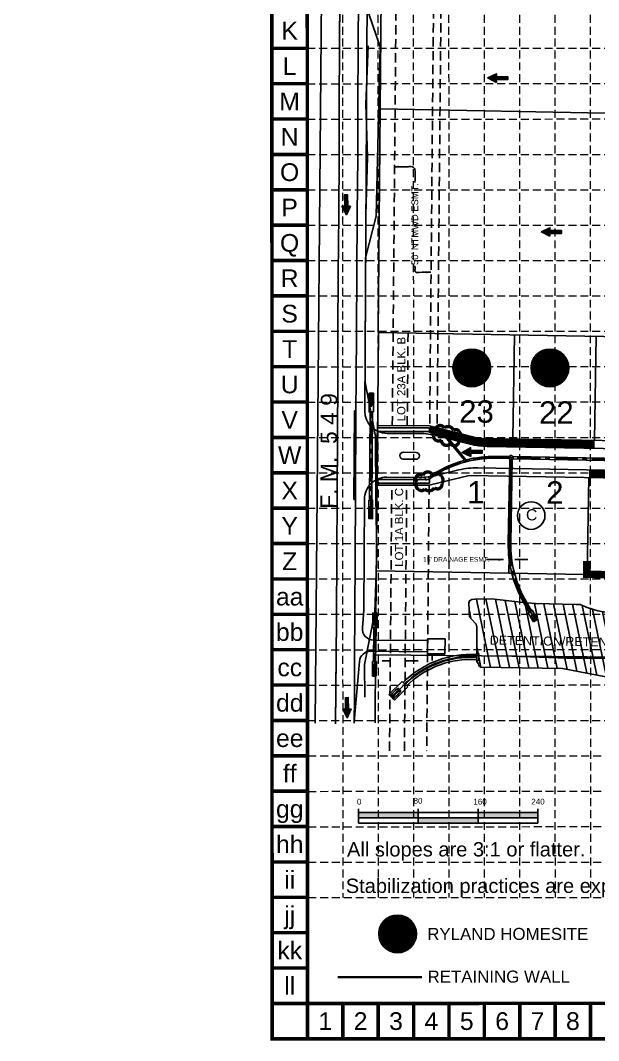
# Model space of a CAD drawing. Extents: x -500 to 2880, y -1767 to 500.
# Drawn here: x -500 to 276, y -1767 to -398 of the extents above; entities that cross this region are included whole.
import ezdxf
from ezdxf.enums import TextEntityAlignment as Align

# ---------------------------------------------------------------- set-up
doc = ezdxf.new("R2010")
doc.units = 0
doc.header["$LTSCALE"] = 25
doc.header["$MEASUREMENT"] = 0
for name, pattern in [('CENTER', [2, 1.25, -0.25, 0.25, -0.25]), ('DASHED', [0.75, 0.5, -0.25]), ('HIDDEN', [0.375, 0.25, -0.125]), ('PHANTOM', [2.5, 1.25, -0.25, 0.25, -0.25, 0.25, -0.25])]:
    doc.linetypes.add(name, pattern=pattern)
doc.layers.get('0').update_dxf_attribs({"linetype": 'CONTINUOUS'})
for name, color, linetype in [('41-NWFENCE', 1, 'FENCING'), ('ADJOINPL', 9, 'CONTINUOUS'), ('BASE', 7, 'CONTINUOUS'), ('BLOCKNO', 3, 'CONTINUOUS'), ('BORDER$0$TEXT240', 4, 'CONTINUOUS'), ('BOUNDARY', 4, 'PHANTOM'), ('EROSION BLANKET', 84, 'CONTINUOUS'), ('ESMTS', 2, 'DASHED'), ('GRID', 254, 'HIDDEN'), ('LEGEND', 7, 'CONTINUOUS'), ('NARROW', 7, 'CONTINUOUS'), ('P Text 1', 3, 'CONTINUOUS'), ('P-LOTNOS', 2, 'CONTINUOUS'), ('P-LOTS', 1, 'CONTINUOUS'), ('P-PVMT', 9, 'CONTINUOUS'), ('P-PVMT-WALK', 11, 'CONTINUOUS'), ('P-ROW', 2, 'CONTINUOUS'), ('P-STMTXT', 1, 'CONTINUOUS'), ('P-STORM', 3, 'CONTINUOUS'), ('P-Storm-CL', 11, 'CENTER'), ('P-STORM-INLET', 3, 'CONTINUOUS'), ('PHASE2TEXT', 9, 'CONTINUOUS'), ('POND', 5, 'CONTINUOUS'), ('SILT FENCE', 200, 'CONTINUOUS'), ('SRF-FLT', 7, 'CONTINUOUS'), ('TITLE1', 4, 'CONTINUOUS'), ('WALL', 4, 'CONTINUOUS'), ('X-PVMT', 8, 'CONTINUOUS')]:
    doc.layers.add(name, color=color, linetype=linetype)
doc.styles.add("L200'", font='ARIAL.TTF', dxfattribs={"height": 0.001969})
doc.styles.add('ryland', font='ARIAL.TTF', dxfattribs={"height": 25})
doc.styles.get("Standard").update_dxf_attribs({"font": 'ARIAL.TTF'})
doc.linetypes.add('FENCING', pattern='A,0.125,-0.0625,["X",Standard,S=0.05,R=0,X=-0.02,Y=-0.02],-0.0625', length=0.25)
pattern_1 = [(281.6589, (-630.7327, 1250.781), (0.61210502, 0.12630301), [])]

# ---------------------------------------------------------------- blocks, each defined once
blk = doc.blocks.new('ARROW')
blk.add_lwpolyline([(-67, -25.4), (-59.3, -25.4), (-59.6, -56.1), (-51.9, -56.2), (-51.6, -25.5), (-44, -25.5), (-55.3, -2.4), (-67, -25.4)], close=True)
at = {"color": 254}
for points in [[(-44, -25.5), (-67, -25.4), (-55.3, -2.4), (-67, -25.4)], [(-59.6, -56.1), (-51.9, -56.2), (-59.3, -25.4), (-51.6, -25.5)]]:
    blk.add_solid(points, dxfattribs=at)
blk = doc.blocks.new('A$C0CA6349E')
h = blk.add_hatch(color=7)
h.paths.add_polyline_path([(82.2, 7.2), (82.2, 14.4), (2.2, 14.4), (2.2, 7.2)])
h.paths.add_polyline_path([(82.2, 7.2), (82.2, 0), (162.2, 0), (162.2, 7.2)])
h.paths.add_polyline_path([(162.2, 14.4), (162.2, 7.2), (242.2, 7.2), (242.2, 14.4)])
at = {"color": 7}
for p, q in [((2.2, 14.4), (2.2, 19.2)), ((2.2, 14.4), (82.2, 14.4)), ((2.2, 14.4), (2.2, 0)), ((82.2, 14.4), (82.2, 19.2)), ((82.2, 14.4), (242.2, 14.4)), ((82.2, 14.4), (82.2, 0)), ((162.2, 14.4), (162.2, 19.2)), ((162.2, 14.4), (162.2, 0)), ((242.2, 14.4), (242.2, 19.2)), ((242.2, 14.4), (242.2, 0)), ((2.2, 7.2), (242.2, 7.2)), ((2.2, 0), (82.2, 0)), ((82.2, 0), (242.2, 0))]:
    blk.add_line(p, q, dxfattribs=at)
for s, p in [('0', (0.1, 24.9)), ('80', (75.9, 26.1)), ('160', (156, 24.9)), ('240', (233.4, 24.9))]:
    blk.add_text(s, height=7.68, dxfattribs=at).set_placement(p)
blk = doc.blocks.new('A$C13C96AAC')
at = {"layer": 'NARROW', "ltscale": 500}
blk.add_blockref('A$C0CA6349E', (0, 0), dxfattribs=at)

msp = doc.modelspace()

# ---------------------------------------------------------------- hatches: boundary and pattern name
at = {"layer": 'PHASE2TEXT'}
h = msp.add_hatch(dxfattribs=at)
h.set_pattern_fill('ANSI31', color=3, scale=5, style=0)
h.set_pattern_definition(pattern_1)
edge = h.paths.add_edge_path()
edge.add_arc((106, -864.1), 25.3, 0, 360)
h = msp.add_hatch(dxfattribs=at)
h.set_pattern_fill('ANSI31', color=3, scale=5, style=0)
h.set_pattern_definition(pattern_1)
edge = h.paths.add_edge_path()
edge.add_arc((210.9, -864.1), 25.3, 0, 360)
h = msp.add_hatch(dxfattribs=at)
h.set_pattern_fill('ANSI31', color=3, scale=5, style=0)
h.set_pattern_definition([(281.6589, (-1048.06564, 723.6783), (0.61210502, 0.12630301), [])])
edge = h.paths.add_edge_path()
edge.add_arc((6.3, -1624.2), 25.3, 0, 360)
at = {"layer": 'SILT FENCE'}
h = msp.add_hatch(dxfattribs=at)
h.set_pattern_fill('ANSI31', color=5, scale=100, style=0)
h.set_pattern_definition([(281.6589, (-630.733, 1250.781), (12.2421, 2.52606), [])])
h.paths.add_polyline_path([(1576, -606.5), (1646, -646.5), (1668, -665), (1689, -685.5), (1700.5, -699), (1723.5, -730.5), (1739, -751.5), (1753, -767), (1761.5, -778), (1769.5, -788), (1778, -797.5), (1790, -808.5), (1824, -814.5), (1839.5, -819), (1844.5, -821.5), (1845.5, -827), (1841, -834), (1832, -842.5), (1820, -843.5), (1724.5, -839), (1718, -838.5), (1712.5, -835), (1705.5, -828.5), (1654, -759.5), (1630, -728.5), (1623, -720), (1616, -716), (1606.5, -710), (1576, -688), (1559, -677), (1544.5, -668), (1525, -658.5), (1507, -652.5), (1494.5, -650), (1484.5, -644.5), (1470, -638), (1452, -624.5), (1407, -585.5), (1382, -562.5), (1381, -558.5), (1382.5, -552.5), (1400, -523), (1404, -518.5), (1413.5, -517.5), (1452, -536.5), (1540, -586.5)])
h.paths.add_polyline_path([(685.4, -840.2), (684.1, -848.5), (682.9, -856), (681.8, -862.8), (680.8, -868.9), (679.9, -874.5), (679.1, -879.6), (678.4, -884.5), (677.8, -889.1), (677.2, -893.5), (676.6, -897.9), (676.1, -902.1), (675.6, -906.2), (675.1, -910.2), (674.7, -914), (674.3, -917.7), (673.9, -921.3), (673.5, -924.8), (673.1, -928.1), (672.7, -931.3), (672.3, -934.5), (671.9, -937.6), (671.5, -940.7), (671.1, -943.8), (670.8, -947), (670.4, -950.2), (670, -953.4), (669.7, -956.7), (669.3, -960), (669, -963.2), (668.7, -966.3), (668.4, -969.3), (668.1, -972.2), (667.9, -975), (667.7, -977.6), (667.5, -980.1), (667.4, -982.3), (667.2, -984.4), (667.2, -986.3), (667.1, -988.1), (667.1, -989.6), (667.1, -990.9), (667.2, -992), (667.3, -993), (667.4, -993.8), (667.7, -994.6), (668, -995.2), (668.4, -995.9), (668.9, -996.5), (669.5, -997.1), (670.2, -997.9), (671.3, -998.7), (672.8, -999.8), (674.8, -1001.2), (677.3, -1003), (680.5, -1005.2), (684.5, -1007.9), (689.3, -1011.1), (694.8, -1014.8), (700.7, -1018.7), (706.8, -1022.8), (713, -1026.8), (719, -1030.6), (724.6, -1034.2), (729.5, -1037.2), (733.7, -1039.7), (737.2, -1041.7), (740.2, -1043.2), (742.7, -1044.3), (744.9, -1045.2), (747, -1045.8), (749, -1046.4), (751.1, -1046.9), (753.4, -1047.5), (755.8, -1048), (758.4, -1048.7), (761.1, -1049.3), (763.7, -1049.9), (766.3, -1050.4), (768.9, -1051), (771.3, -1051.4), (773.5, -1051.8), (775.5, -1052.1), (777.4, -1052.3), (779.2, -1052.4), (780.9, -1052.5), (782.4, -1052.6), (783.9, -1052.6), (785.3, -1052.6), (786.6, -1052.5), (788, -1052.4), (789.3, -1052.2), (790.6, -1051.9), (791.9, -1051.3), (793.3, -1050.6), (794.8, -1049.7), (796.3, -1048.4), (797.9, -1046.8), (799.5, -1045), (801.2, -1043), (802.9, -1040.9), (804.5, -1038.6), (806, -1036.4), (807.3, -1034.2), (808.5, -1032.1), (809.5, -1030.1), (810.3, -1028.3), (811, -1026.6), (811.5, -1025), (811.9, -1023.4), (812.2, -1021.8), (812.4, -1020.3), (812.6, -1018.7), (812.8, -1017.1), (812.9, -1015.4), (813.1, -1013.6), (813.1, -1011.8), (813.2, -1009.8), (813.2, -1007.7), (813.1, -1005.4), (812.9, -1003), (812.7, -1000.4), (812.4, -997.7), (812, -994.7), (811.6, -991.7), (811.1, -988.5), (810.5, -985.2), (809.9, -981.7), (809.3, -978.2), (808.6, -974.5), (807.8, -970.7), (807, -966.7), (806.2, -962.7), (805.3, -958.4), (804.3, -954), (803.4, -949.4), (802.4, -944.7), (801.3, -939.7), (800.2, -934.6), (799.1, -929.3), (798, -924), (797, -918.7), (795.9, -913.3), (794.8, -908.1), (793.9, -902.9), (792.9, -897.9), (792, -893), (791.1, -888.3), (790.3, -883.8), (789.5, -879.5), (788.6, -875.3), (787.8, -871.4), (786.9, -867.7), (786, -864.1), (785.1, -860.8), (784.1, -857.5), (783.1, -854.3), (782, -851.2), (780.9, -848), (779.7, -844.7), (778.4, -841.2), (777, -837.6), (775.5, -833.8), (774, -829.8), (772.4, -825.7), (770.7, -821.5), (769, -817.1), (767.3, -812.6), (765.5, -808.1), (763.7, -803.4), (761.9, -798.8), (760.2, -794.2), (758.4, -789.6), (756.7, -785.2), (755.1, -781), (753.6, -776.9), (752.2, -773.2), (750.9, -769.7), (749.8, -766.5), (748.7, -763.6), (747.8, -760.9), (746.9, -758.5), (746.1, -756.3), (745.4, -754.3), (744.7, -752.4), (744.1, -750.7), (743.4, -749.1), (742.9, -747.7), (742.3, -746.4), (741.8, -745.2), (741.3, -744.1), (740.8, -743.2), (740.4, -742.3), (739.9, -741.6), (739.4, -740.9), (739, -740.3), (738.5, -739.7), (738.1, -739.3), (737.6, -738.9), (737.2, -738.5), (736.8, -738.2), (736.3, -738), (735.9, -737.7), (735.5, -737.6), (735, -737.4), (734.6, -737.3), (734.2, -737.1), (733.8, -737.1), (733.4, -737), (733, -736.9), (732.6, -736.9), (732.2, -736.9), (731.8, -736.8), (731.4, -736.8), (731, -736.8), (730.5, -736.8), (730.1, -736.8), (729.7, -736.8), (729.2, -736.8), (728.7, -736.8), (728.3, -736.8), (727.8, -736.8), (727.3, -736.9), (726.9, -736.9), (726.4, -736.9), (726, -736.9), (725.6, -737), (725.2, -737), (724.8, -737.1), (724.4, -737.2), (724, -737.3), (723.5, -737.4), (723.1, -737.5), (722.7, -737.6), (722.2, -737.8), (721.7, -737.9), (721.3, -738.1), (720.8, -738.2), (720.3, -738.4), (719.9, -738.6), (719.4, -738.7), (719, -738.9), (718.6, -739), (718.2, -739.2), (717.8, -739.3), (717.3, -739.5), (716.9, -739.6), (716.4, -739.7), (715.9, -739.9), (715.4, -740.1), (714.9, -740.2), (714.3, -740.5), (713.6, -740.7), (712.9, -741), (712.1, -741.4), (711.2, -741.9), (710.3, -742.4), (709.2, -743.1), (708.1, -744), (706.9, -745.4), (705.5, -747.4), (704.1, -750.2), (702.6, -753.9), (701, -758.7), (699.4, -764.8), (697.6, -772.3), (695.8, -780.9), (693.9, -790.4), (692.1, -800.5), (690.3, -810.8), (688.6, -821), (686.9, -830.9)])
h.paths.add_polyline_path([(118.2, -1266), (227.7, -1267.7), (343.9, -1290.3), (518.5, -1290.8), (521, -1288.7), (521.8, -1286.6), (520.6, -1243.8), (517.6, -1238.8), (515.5, -1236.2), (461.8, -1206.1), (383.4, -1194.7), (372, -1194.7), (294.8, -1193.5), (285.6, -1192.2), (275.1, -1190.5), (260.8, -1185.9), (251.6, -1181.7), (246.1, -1181.7), (191.6, -1180.5), (175.6, -1179.2), (132.4, -1174.2), (110.2, -1174.6), (106, -1175), (103.1, -1176.7), (102.2, -1180.1), (103.1, -1198.5), (110.6, -1206.9), (111.9, -1208.2), (112.7, -1212.3), (112.7, -1258.5), (114.8, -1261.4), (115.6, -1264.3)])

# ---------------------------------------------------------------- linework, layer by layer
at = {"color": 5}
for centre in [(106, -864.1), (210.9, -864.1), (6.3, -1624.2)]:
    msp.add_circle(centre, 25.3, dxfattribs=at)
at = {"layer": '41-NWFENCE', "color": 7}
for p, q in [((46.5, -1248.1), (46.5, -1228.1)), ((46.5, -1228.1), (70.2, -1228.1)), ((70.2, -1228.1), (69.7, -1248.1)), ((69.7, -1248.1), (46.5, -1248.1))]:
    msp.add_line(p, q, dxfattribs=at)
at = {"layer": 'ADJOINPL'}
msp.add_line((-16.9, -516.4), (354.3, -523.2), dxfattribs=at)
at = {"layer": 'BASE', "const_width": 4.75}
for points in [[(-162.1, -1765), (2877.9, -1764.3), (2877.5, 135.7), (-162.5, 135)], [(-114.6, -1717.5), (2830.4, -1716.8), (2830, 88.2), (-115, 87.5)]]:
    msp.add_lwpolyline(points, close=True, dxfattribs=at)
for points in [[(-114.9, -435), (-162.4, -435)], [(-114.9, -482.5), (-162.4, -482.5)], [(-114.9, -530), (-162.4, -530)], [(-114.9, -577.5), (-162.4, -577.5)], [(-114.8, -625), (-162.3, -625)], [(-114.8, -672.5), (-162.3, -672.5)], [(-114.8, -720), (-162.3, -720)], [(-114.8, -767.5), (-162.3, -767.5)], [(-114.8, -815), (-162.3, -815)], [(-114.8, -862.5), (-162.3, -862.5)], [(-114.8, -910), (-162.3, -910)], [(-114.8, -957.5), (-162.3, -957.5)], [(-114.8, -1005), (-162.3, -1005)], [(-114.7, -1052.5), (-162.2, -1052.5)], [(-114.7, -1100), (-162.2, -1100)], [(-114.7, -1147.5), (-162.2, -1147.5)], [(-114.7, -1195), (-162.2, -1195)], [(-114.7, -1242.5), (-162.2, -1242.5)], [(-114.7, -1290), (-162.2, -1290)], [(-114.7, -1337.5), (-162.2, -1337.5)], [(-114.7, -1385), (-162.2, -1385)], [(-114.7, -1432.5), (-162.2, -1432.5)], [(-114.7, -1480), (-162.2, -1480)], [(-114.6, -1527.5), (-162.1, -1527.5)], [(-114.6, -1575), (-162.1, -1575)], [(-114.6, -1622.5), (-162.1, -1622.5)], [(-114.6, -1670), (-162.1, -1670)], [(-114.6, -1717.5), (-162.1, -1717.5)], [(-114.6, -1765), (-114.6, -1717.5)], [(-67.1, -1765), (-67.1, -1717.5)], [(-19.6, -1765), (-19.6, -1717.5)], [(27.9, -1765), (27.9, -1717.5)], [(75.4, -1765), (75.4, -1717.5)], [(122.9, -1765), (122.9, -1717.5)], [(170.4, -1764.9), (170.4, -1717.4)], [(217.9, -1764.9), (217.9, -1717.4)], [(265.4, -1764.9), (265.4, -1717.4)]]:
    msp.add_lwpolyline(points, dxfattribs=at)
at = {"layer": 'BLOCKNO', "color": 7}
msp.add_circle((185.7, -1062.4), 18.5, dxfattribs=at)
at = {"layer": 'BOUNDARY', "color": 7, "linetype": 'Continuous'}
for p, q in [((-104.2, -1341.1), (-91.8, 67.8)), ((-104.2, -1341.1), (-91.9, 54.9)), ((-19.6, -816.4), (-15.4, -344.1)), ((-19.6, -816.4), (-15.4, -344.1)), ((-23.4, -1249.6), (-19.4, -816.4)), ((-23.4, -1249.6), (-19.4, -816.4)), ((355.5, -823.2), (-19.4, -816.4)), ((355.5, -823.2), (-19.4, -816.4)), ((-23.4, -1249.6), (-23.9, -1340.9)), ((-23.4, -1249.6), (-23.9, -1340.9)), ((1881, -1266.7), (-23.4, -1249.6))]:
    msp.add_line(p, q, dxfattribs=at)
at = {"layer": 'EROSION BLANKET', "const_width": 10}
for points in [[(49.1, -946.4), (71.2, -952.5), (108.9, -962.2), (119.2, -964), (130.5, -964.4), (270.8, -966.9)], [(598.4, -1044), (579.6, -1031.5), (563.1, -1024), (530.6, -1014.1), (512, -1011.1), (490.9, -1009.9), (387.5, -1008), (263.3, -1006.3)]]:
    msp.add_lwpolyline(points, dxfattribs=at)
at = {"layer": 'ESMTS', "color": 9}
for p, q in [((-0.7, -941.5), (4.6, -337.9)), ((54.9, -344.9), (49.4, -941.8)), ((64.9, -345), (59.4, -941.9)), ((19.3, -941.6), (20.4, -817.1)), ((-4.5, -1378.5), (-1.4, -1021.5)), ((15.5, -1378.5), (18.6, -1021.6)), ((48.7, -1021.7), (45.4, -1378.5))]:
    msp.add_line(p, q, dxfattribs=at)
at = {"layer": 'GRID', "color": 252, "linetype": 'HIDDEN', "lineweight": 0, "ltscale": 1.7}
for p, q in [((-67.7, 88), (-67.3, -1575.2)), ((-20.2, 88), (-19.8, -1575.2)), ((27.3, 88), (27.7, -1575.2)), ((74.8, 88), (75.2, -1575.2)), ((122.3, 88), (122.7, -1575.2)), ((169.8, 88), (170.2, -1575.2)), ((217.3, 88), (217.7, -1575.1)), ((264.8, 88), (265.2, -1575.1)), ((-114.9, -435), (2830.1, -434.3)), ((-114.9, -482.5), (2830.1, -481.8)), ((-114.9, -530), (2830.1, -529.3)), ((-114.9, -577.5), (2830.1, -576.8)), ((-114.8, -625), (2830.2, -624.3)), ((-114.8, -672.5), (2830.2, -671.8)), ((-114.8, -720), (2830.2, -719.3)), ((-114.8, -767.5), (2830.2, -766.8)), ((-114.8, -815), (2830.2, -814.3)), ((-114.8, -862.5), (2830.2, -861.8)), ((-114.8, -910), (2830.2, -909.3)), ((-114.8, -957.5), (2830.2, -956.8)), ((-114.8, -1005), (2830.2, -1004.3)), ((-114.7, -1052.5), (2830.3, -1051.8)), ((-114.7, -1100), (2830.3, -1099.3)), ((-114.7, -1147.5), (2830.3, -1146.8)), ((-114.7, -1195), (2830.3, -1194.3)), ((-114.7, -1242.5), (2830.3, -1241.8)), ((-114.7, -1290), (2830.3, -1289.3)), ((-114.7, -1337.5), (2830.3, -1336.8)), ((-113.6, -1385.2), (2831.4, -1384.6)), ((-113.6, -1432.7), (2831.4, -1432.1)), ((-113.6, -1480.2), (2831.4, -1479.6)), ((-113.6, -1527.7), (2831.4, -1527.1)), ((-113.6, -1575.2), (2831.4, -1574.6))]:
    msp.add_line(p, q, dxfattribs=at)
at = {"layer": 'LEGEND', "color": 170, "ltscale": 100, "const_width": 4.5}
for points in [[(68.8, -944.9, 0.520567), (68.8, -944.9, 0.765195), (57.6, -946.7, 0.417879), (54.7, -955.5, 0.6649), (65.3, -960.7, 0.744833), (77.5, -965.7, 0.975642), (87.8, -960.1, 0.520567), (88.9, -949.8, 0.520567), (81.6, -948.2, 0.540264), (68.8, -944.9)], [(55.8, -1024.9, 0.520567), (55.8, -1024.9, 0.765195), (65.7, -1019.2, 0.417879), (65.2, -1010, 0.6649), (53.5, -1008.9, 0.744833), (40.3, -1008.6, 0.975642), (32.6, -1017.5, 0.520567), (35.3, -1027.6, 0.520567), (42.7, -1026.4, 0.540264), (55.8, -1024.9)]]:
    msp.add_lwpolyline(points, format="xyb", close=True, dxfattribs=at)
at = {"layer": 'P Text 1', "color": 7, "linetype": 'Continuous'}
for p, q in [((125.9, -1121.6), (148.7, -1121.6)), ((163.7, -1121.6), (181.1, -1121.6))]:
    msp.add_line(p, q, dxfattribs=at)
at = {"layer": 'P Text 1', "color": 7}
for points in [[(1.5, -594, 0, 3, 0), (8, -593.9, 3, 3, 0)], [(51.1, -735.6, 0, 3, 0), (44.7, -735.8, 3, 3, 0)], [(148.7, -1121.6, 0, 3, 0), (142.2, -1121.8, 3, 3, 0)], [(163.7, -1121.6, 0, 3, 0), (170.2, -1121.5, 3, 3, 0)]]:
    msp.add_lwpolyline(points, format="xyseb", dxfattribs=at)
for points in [[(1.5, -594), (20.5, -594), (26.2, -594.2), (27.9, -595), (29.9, -601.5), (29.7, -615.3)], [(51.1, -735.6), (35.4, -736), (31.9, -735.9), (29.8, -734.5), (29.7, -732.3), (29.6, -727.3)]]:
    msp.add_spline(points, degree=3, dxfattribs=at)
at = {"layer": 'P-LOTS', "color": 7}
for p, q in [((160.9, -959.6), (163.4, -819.7)), ((270.6, -961.6), (273.1, -821.6)), ((155.9, -1139.6), (158.2, -1009.6)), ((260.9, -1141.5), (263.2, -1011.5))]:
    msp.add_line(p, q, dxfattribs=at)
at = {"layer": 'P-PVMT', "color": 7}
for p, q in [((-52.2, -1040.8), (-51.6, -921.8)), ((-51.6, -921.8), (-49.6, -921.8)), ((-21.3, -1010.9), (-20.9, -951.9)), ((35.5, -952.2), (-7.7, -952)), ((59.7, -955.3), (103.6, -966.4)), ((126.5, -969.5), (486.3, -976)), ((114.3, -998.3), (497.9, -1005.2)), ((35.2, -1011.2), (-8.1, -1010.9)), ((59.5, -1008.3), (88.8, -1001.2)), ((-52.2, -1040.8), (-50.2, -1040.8)), ((-38.8, -1189.4), (-38.2, -1040.8)), ((-38.8, -1189.4), (-40.9, -1213.2)), ((46.7, -1230.2), (-26.1, -1229.5)), ((46.5, -1245.2), (-29.7, -1244.5)), ((-44.8, -1258.2), (-52, -1339.3))]:
    msp.add_line(p, q, dxfattribs=at)
for points in [[(14, -977.5), (31.3, -977.8, -0.13399)], [(13.9, -986.5), (31.2, -986.8, -0.13399)]]:
    msp.add_lwpolyline(points, format="xyb", dxfattribs=at)
for centre, radius, start, end in [((-7.6, -922), 30, 179.7627, 269.7125), ((35, -1052.2), 100, 75.7025, 89.7125), ((128.3, -869.5), 100, 255.7025, 268.9733), ((14, -982), 4.5, 88.9733, 268.9733), ((31.3, -982.3), 4.5, 268.9733, 88.9733), ((112.5, -1098.3), 100, 88.9733, 103.7225), ((-8.2, -1040.9), 30, 89.7125, 179.7846), ((35.7, -911.2), 100, 269.7125, 283.7225), ((-25.9, -1214.5), 15, 174.9752, 269.4833), ((-29.9, -1259.5), 15, 89.4833, 174.9752)]:
    msp.add_arc(centre, radius, start, end, dxfattribs=at)
at = {"layer": 'P-PVMT-WALK', "color": 7}
for p, q in [((-20.6, -944.5), (49.2, -944.5)), ((49.2, -944.5), (49.2, -949.5)), ((-19.5, -949.5), (49.2, -949.5)), ((-21.3, -1018.9), (49.2, -1018.9)), ((-21.2, -1013.9), (49.2, -1013.9)), ((49.2, -1013.9), (49.2, -1018.9))]:
    msp.add_line(p, q, dxfattribs=at)
at = {"layer": 'P-ROW', "color": 7}
for p, q in [((49.2, -941.7), (-20.8, -941.4)), ((49.2, -941.7), (116.3, -958.8)), ((116.3, -958.8), (496.1, -965.6)), ((48.8, -1021.7), (102.5, -1008.6)), ((102.5, -1008.6), (497.7, -1015.7)), ((48.8, -1021.7), (-21.4, -1021.4)), ((-22.4, -1136.4), (476.8, -1145.3))]:
    msp.add_line(p, q, dxfattribs=at)
msp.add_arc((0, 0), 500, 0, 0, dxfattribs=at)
at = {"layer": 'P-STMTXT', "color": 5}
msp.add_point((-21, -981.4), dxfattribs=at)
at = {"layer": 'P-STORM', "color": 5}
for p, q in [((-31.2, -1041.6), (-30.5, -923.2)), ((-28.2, -1041.6), (-27.5, -923.2)), ((71.8, -958.3), (96, -988.2)), ((75, -959.2), (98.1, -987.7)), ((138.3, -983), (156, -983.3)), ((138.3, -985.5), (155.9, -985.8)), ((498.1, -992.2), (161.2, -986.2)), ((498.2, -989.2), (161.3, -983.2)), ((-26.9, -1193.2), (-27, -1213.2)), ((-26.9, -1193.2), (-20.9, -1193.3)), ((-21, -1213.3), (-20.9, -1193.3)), ((181.8, -1192.8), (188.7, -1205.2)), ((-27, -1213.2), (-21, -1213.3)), ((-26.1, -1258.2), (-25.5, -1213.3)), ((-23.1, -1258.2), (-22.5, -1213.3)), ((-27.1, -1258.2), (-27.2, -1278.2)), ((-22.1, -1258.2), (-27.1, -1258.2)), ((-22.2, -1278.2), (-22.1, -1258.2)), ((52.9, -1247.7), (52.9, -1256.8)), ((112.9, -1249), (104.6, -1249)), ((112.9, -1251.7), (104.6, -1251.7)), ((112.9, -1252.7), (104.6, -1252.7)), ((112.9, -1255.5), (104.6, -1255.5)), ((112.9, -1247.7), (112.9, -1256.8)), ((112.9, -1247.7), (115.4, -1247.7)), ((112.9, -1256.8), (115.4, -1256.8)), ((115.4, -1247.7), (115.4, -1256.8)), ((-22.2, -1278.2), (-27.2, -1278.2)), ((12.5, -1285.1), (-5.2, -1302.8)), ((20, -1292.6), (12.5, -1285.1)), ((20, -1292.6), (2.3, -1310.3)), ((-5.2, -1302.8), (2.3, -1310.3)), ((-1.1, -1306.9), (0.9, -1308.9))]:
    msp.add_line(p, q, dxfattribs=at)
for points in [[(-26, -923.2), (-25.9, -898.2), (-31.9, -898.2), (-32, -923.2)], [(-32.2, -1041.6), (-32.2, -1066.5), (-27.2, -1066.6), (-27.2, -1041.6)]]:
    msp.add_lwpolyline(points, close=True, dxfattribs=at)
for points in [[(156.9, -987), (154.9, -1099.4, 0.131652), (173.8, -1175.6), (183, -1192.1)], [(160.4, -987.1), (158.4, -1099.4, 0.131652), (176.9, -1173.9), (186, -1190.3)]]:
    msp.add_lwpolyline(points, format="xyb", dxfattribs=at)
msp.add_lwpolyline([(181.8, -1192.8), (187.1, -1189.6), (193.9, -1202.1), (188.7, -1205.2)], dxfattribs=at)
at = {"layer": 'P-STORM', "color": 5, "linetype": 'CENTER'}
msp.add_lwpolyline([(-1.4, -1306.5), (16.3, -1288.8, -0.198912), (104.6, -1252.2), (112.9, -1252.2)], format="xyb", dxfattribs=at)
at = {"layer": 'P-STORM', "color": 5}
msp.add_circle((158.7, -984.6), 3, dxfattribs=at)
for centre, radius, start, end in [((135.6, -1134.2), 148.8, 88.9733, 125.8012), ((135.6, -1134.2), 151.2, 88.9733, 104.3483), ((135.6, -1134.2), 151.2, 105.1793, 125.2843), ((104.6, -1377.2), 128.3, 90, 135), ((104.6, -1377.2), 125.5, 90, 135), ((104.6, -1377.2), 124.5, 90, 135), ((104.6, -1377.2), 121.7, 90, 135.0197)]:
    msp.add_arc(centre, radius, start, end, dxfattribs=at)
for centre, major_axis, ratio in [((-28.9, -906.7), (0.04, 8.5), 0.205882), ((-29.7, -1058), (0.04, 8.5), 0.205882), ((-23.9, -1201.7), (0.04, 8.5), 0.205882), ((189.1, -1199.8), (2.36, -3.8), 0.391843), ((-24.7, -1269.7), (0.04, 8.5), 0.205882), ((2.5, -1299.9), (-5.3, -5.3), 0.185333), ((5.2, -1302.6), (-5.3, -5.3), 0.185333)]:
    msp.add_ellipse(centre, major_axis=major_axis, ratio=ratio, dxfattribs=at)
at = {"layer": 'P-Storm-CL', "color": 5}
for p, q in [((-29.7, -1066.5), (-28.9, -898.2)), ((73.6, -958.8), (98.1, -989)), ((138.3, -984.2), (158.7, -984.6)), ((158.7, -984.6), (156.6, -1099.4)), ((498.2, -990.7), (158.7, -984.6)), ((48.5, -1012.1), (49, -1011.8)), ((175.4, -1174.7), (191.4, -1203.6)), ((-24.6, -1278.2), (-23.9, -1193.3))]:
    msp.add_line(p, q, dxfattribs=at)
for centre, start, end in [((135.6, -1134.2), 88.9733, 125.2843), ((306.6, -1102.1), 178.9733, 208.9733)]:
    msp.add_arc(centre, 150, start, end, dxfattribs=at)
at = {"layer": 'P-STORM-INLET', "color": 5}
for p, q in [((68.6, -957.5), (69.4, -954.1)), ((69.4, -954.1), (79.1, -956.6)), ((78.3, -960), (79.1, -956.6)), ((43.3, -1010.9), (43.7, -1014.4)), ((48.3, -1010.4), (48.6, -1013.9))]:
    msp.add_line(p, q, dxfattribs=at)
msp.add_arc((35.7, -911.2), 103.5, 274.3883, 277.1564, dxfattribs=at)
at = {"layer": 'POND'}
msp.add_lwpolyline([(285.6, -1192.2), (275.1, -1190.5), (260.8, -1185.9), (251.6, -1181.7), (246.1, -1181.7), (191.6, -1180.5), (175.6, -1179.2), (132.4, -1174.2), (110.2, -1174.6), (106, -1175), (103.1, -1176.7), (102.2, -1180.1), (103.1, -1198.5), (110.6, -1206.9), (111.9, -1208.2), (112.7, -1212.3), (112.7, -1258.5), (114.8, -1261.4), (115.6, -1264.3), (118.2, -1266), (227.7, -1267.7), (343.9, -1290.3)], dxfattribs=at)
at = {"layer": 'SILT FENCE', "const_width": 10}
msp.add_lwpolyline([(260.4, -1123.6), (260.4, -1141.3), (476.7, -1144.9), (552.2, -1173.5), (556.7, -1159.5)], dxfattribs=at)
at = {"layer": 'SRF-FLT'}
for points in [[(-76.8, -1342.2, 564.2), (-76.7, -1299.3, 564.8), (-75.7, -1202.4, 565.6), (-75.1, -1111.3, 567.1), (-74.7, -1038.5, 568.5), (-74.3, -954.7, 569.8), (-73.9, -879.2, 571.2), (-73.7, -814.6, 572.5), (-73.2, -738.3, 574), (-72.6, -657.6, 575.5), (-72.1, -579.6, 576.3), (-71.9, -508, 576.8), (-71.4, -434.1, 577.3), (-70.8, -290.9, 576.4), (-70.4, -215.5, 575.6), (-69, -103.6, 574.8), (-68.1, -29.2, 574.2), (-67.6, 55.4, 573.2)], [(-14, 54.7, 573.3), (-15.3, -216.6, 575.7), (-31.5, -365.3, 577.5), (-32.1, -388.5, 577.7), (-17, -433, 577.1), (-22.2, -660.4, 574.9)], [(-33.9, -580.7, 575), (-36.4, -510.1, 575.5), (-33.2, -431.9, 576.2)], [(-36.2, -658.7, 574), (-33.9, -580.7, 575)], [(-22.2, -660.4, 574.9), (-36.8, -716.3, 574.2), (-36.8, -735.1, 574), (-37, -865.9, 572.1), (-37.1, -883.9, 571.8), (-23.1, -955.6, 570.1), (-22.8, -1038.3, 568.3), (-21.7, -1112.7, 567.1), (-24.2, -1192, 566.2), (-37.9, -1262.4, 563.9), (-37.6, -1306.3, 563.6)], [(-37.2, -884.3, 570.4), (-37.3, -865.4, 570.8)], [(-50.5, -1111.8, 567.5), (-51.1, -1199.6, 566.1), (-51.4, -1246.5, 565.3), (-51.5, -1307.5, 564.8), (-52, -1341.1, 564.4)], [(147.6, -1250.6, 567.1), (233.7, -1253.7, 568.1), (347.3, -1253.7, 570.6), (414.7, -1253.3, 571.8), (506.7, -1256.2, 574), (642.7, -1254.9, 579), (748.6, -1257.1, 582.8), (892, -1258.9, 586.9), (1027.7, -1260.4, 591.8), (1119.2, -1260.9, 594.1), (1299.7, -1263.2, 601.2), (1436.6, -1264.4, 600.4), (1474.4, -1265, 599.4)]]:
    msp.add_polyline3d(points, dxfattribs=at)
at = {"layer": 'TITLE1', "color": 7, "linetype": 'Continuous'}
for p, q in [((-14.2, -1257.6), (-3.4, -1257.6)), ((16.6, -1257.6), (34, -1257.6))]:
    msp.add_line(p, q, dxfattribs=at)
at = {"layer": 'WALL', "const_width": 3}
msp.add_lwpolyline([(39, -1682.2), (-74.2, -1682.2)], dxfattribs=at)
at = {"layer": 'X-PVMT'}
for p, q in [((-70.8, -290.9), (-71.4, -434.1)), ((-46.5, -431.6), (-45.9, -292)), ((-37.6, -921.8), (-33.9, -292.1)), ((-71.4, -434.1), (-71.9, -508)), ((-46.8, -509.5), (-46.5, -431.6)), ((-71.9, -508), (-72.1, -579.6)), ((-47.1, -580.4), (-46.8, -509.5)), ((-72.1, -579.6), (-72.6, -657.6)), ((-47.9, -658.7), (-47.1, -580.4)), ((-72.6, -657.6), (-73.2, -738.3)), ((-48.9, -814.9), (-47.9, -658.7)), ((-73.2, -738.3), (-73.7, -814.6)), ((-73.7, -814.6), (-73.9, -879.2)), ((-49.4, -879.5), (-48.9, -814.9)), ((-73.9, -879.2), (-74.3, -954.7)), ((-49.6, -921.8), (-49.4, -879.5)), ((-50.2, -1040.8), (-49.6, -921.8)), ((-74.3, -954.7), (-74.7, -1038.5)), ((-74.7, -1038.5), (-75.1, -1111.3)), ((-50.5, -1111.8), (-50.2, -1040.8)), ((-75.1, -1111.3), (-75.7, -1202.4)), ((-51.1, -1199.6), (-50.5, -1111.8)), ((-75.7, -1202.4), (-76.8, -1342.2)), ((-51.4, -1246.5), (-51.1, -1199.6)), ((-51.5, -1307.5), (-51.4, -1246.5)), ((-52, -1341.1), (-51.5, -1307.5))]:
    msp.add_line(p, q, dxfattribs=at)
at = {"layer": 'X-PVMT', "color": 9}
msp.add_line((16.6, -1229.8), (16.6, -1229.8), dxfattribs=at)

# ---------------------------------------------------------------- block references
at = {"color": 3, "zscale": 0.5}
for p, xscale, yscale, rotation in [((126.2, -447.2), 0.5000000000002173, 0.5000000000000568, 90.04755923054576), ((-89.9, -660.5), 0.5000000000000767, 0.5, 181.6589411694435), ((198.2, -653.9), 0.5000000000002173, 0.5, 90.04755923054576), ((90.6, -950), 0.5000000000001051, 0.4999999999997726, 92.47147795273999), ((-88.9, -1335.8), 0.5000000000000767, 0.5, 181.6589411694435)]:
    msp.add_blockref('ARROW', p, dxfattribs=dict(at, xscale=xscale, yscale=yscale, rotation=rotation))
at = {"layer": 'GRID', "xscale": 1.003109275000018, "yscale": 1.003109274999893, "zscale": 1.003109275000002, "rotation": 0.01294125466045555}
msp.add_blockref('A$C13C96AAC', (-48.3, -1475.4), dxfattribs=at)

# ---------------------------------------------------------------- texts
at = {"layer": 'BASE'}
for s, height, p in [('K', 23.8, (-138.6, -411.3)), ('L', 23.8, (-138.6, -458.8)), ('M', 23.8, (-138.6, -506.3)), ('N', 23.8, (-138.6, -553.8)), ('O', 23.8, (-138.6, -601.3)), ('P', 23.8, (-138.6, -648.8)), ('Q', 23.8, (-138.6, -696.3)), ('R', 23.8, (-138.6, -743.8)), ('S', 23.8, (-138.6, -791.3)), ('T', 23.8, (-138.5, -838.8)), ('U', 23.8, (-138.5, -886.3)), ('V', 23.8, (-138.5, -933.8)), ('W', 23.8, (-138.5, -981.3)), ('X', 23.8, (-138.5, -1028.8)), ('Y', 23.8, (-138.5, -1076.3)), ('Z', 23.8, (-138.5, -1123.8)), ('aa', 23.75, (-138.5, -1171.3)), ('bb', 23.75, (-138.5, -1218.8)), ('cc', 23.75, (-138.4, -1266.3)), ('dd', 23.75, (-138.4, -1313.8)), ('ee', 23.75, (-138.4, -1361.3)), ('ff', 23.75, (-138.4, -1408.8)), ('gg', 23.75, (-138.4, -1456.3)), ('hh', 23.75, (-138.4, -1503.8)), ('ii', 23.75, (-138.4, -1551.3)), ('jj', 23.75, (-138.4, -1598.8)), ('kk', 23.75, (-138.4, -1646.3)), ('ll', 23.75, (-138.4, -1693.8)), ('1', 23.8, (-90.8, -1741.3)), ('2', 23.8, (-43.3, -1741.2)), ('3', 23.8, (4.2, -1741.2)), ('4', 23.8, (51.7, -1741.2)), ('5', 23.8, (99.2, -1741.2)), ('6', 23.8, (146.7, -1741.2)), ('7', 23.8, (194.2, -1741.2)), ('8', 23.8, (241.7, -1741.2))]:
    msp.add_text(s, height=height, rotation=0.0129, dxfattribs=at).set_placement(p, align=Align.MIDDLE_CENTER)
at = {"layer": 'BASE', "color": 5, "style": 'ryland'}
for p in [(106, -879.4), (210.8, -879.4), (6.3, -1639.5)]:
    msp.add_text('R', height=32, rotation=359.7012, dxfattribs=at).set_placement(p, align=Align.CENTER)
at = {"layer": 'BASE', "color": 7, "style": "L200'"}
for s, height, p in [('All slopes are 3:1 or flatter.', 19.263, (-61.5, -1520.2)), ('Stabilization practices are expected to be used at all disturbed areas; Ryland lots are the disturbed area.', 19.2634, (-63.2, -1569.2))]:
    msp.add_text(s, height=height, rotation=0.0129, dxfattribs=at).set_placement(p)
at = {"layer": 'BLOCKNO', "color": 7}
msp.add_text('C', height=15, dxfattribs=at).set_placement((186.3, -1068.9), align=Align.CENTER)
at = {"layer": 'BORDER$0$TEXT240', "color": 7}
msp.add_text('F. M.  5 4 9', height=22, rotation=89.7595, dxfattribs=at).set_placement((-75, -975.7), align=Align.CENTER)
at = {"layer": 'LEGEND', "style": "L200'"}
for s, p in [('RYLAND HOMESITE', (46.2, -1632.3)), ('RETAINING WALL', (46.6, -1689.6))]:
    msp.add_text(s, height=16.197, rotation=0.0129, dxfattribs=at).set_placement(p)
at = {"layer": 'P Text 1', "color": 7}
msp.add_text("50' NTMWD ESMT.", height=9, rotation=90, dxfattribs=at).set_placement((34, -725.9))
msp.add_text("15' DRAINAGE ESMT.", height=6.3, dxfattribs=at).set_placement((40.7, -1124.4))
at = {"layer": 'P Text 1', "color": 5}
msp.add_text('DETENTION/RETENTION POND B', height=12, rotation=358.9613, dxfattribs=at).set_placement((130, -1235.5))
at = {"layer": 'P-LOTNOS', "color": 7}
for s, p in [('LOT 23A BLK. B', (16.8, -936)), ('LOT 1A BLK. C', (13.8, -1131.2))]:
    msp.add_text(s, height=11, rotation=90, dxfattribs=at).set_placement(p)
for s, p in [('23', (89, -937.7)), ('22', (196.2, -939)), ('1', (99.6, -1046.2)), ('2', (205.8, -1046.4))]:
    msp.add_text(s, height=30, dxfattribs=at).set_placement(p)

doc.saveas('drawing.dxf')
